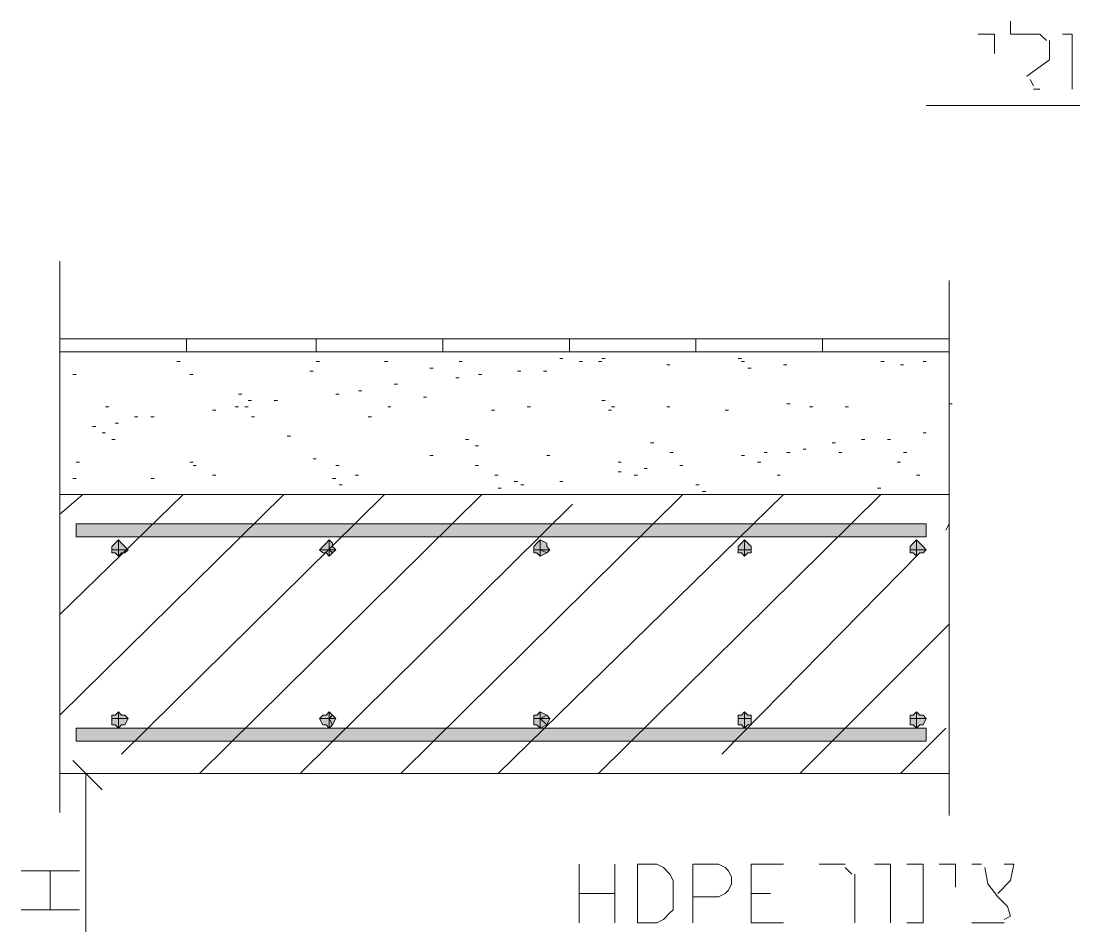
# Model space of a CAD drawing. Header units: centimetres. Extents: x -13594 to 4017, y -3206 to 1780.
# Drawn here: x -5187.2 to -4786.9, y -769.4 to -425.2 of the extents above; entities that cross this region are included whole.
import ezdxf

# ---------------------------------------------------------------- set-up
doc = ezdxf.new("R2010")
doc.units = ezdxf.units.CM

msp = doc.modelspace()

# ---------------------------------------------------------------- hatches: boundary and pattern name
at = {"linetype": 'Continuous', "lineweight": 5}
for points in [[(-5166.22, -616.42), (-5166.22, -621.35), (-4843, -621.35), (-4843, -616.42)], [(-5146.48, -626.28), (-5150.18, -622.58), (-5151.42, -623.82), (-5152.65, -625.05), (-5152.65, -627.52), (-5151.42, -627.52), (-5150.18, -628.75), (-5148.95, -627.52), (-5147.71, -627.52)], [(-5067.53, -626.28), (-5068.76, -625.05), (-5068.76, -623.82), (-5069.99, -622.58), (-5071.23, -623.82), (-5072.46, -625.05), (-5073.69, -626.28), (-5072.46, -627.52), (-5071.23, -627.52), (-5069.99, -628.75)], [(-4986.11, -626.28), (-4987.34, -625.05), (-4987.34, -623.82), (-4989.81, -622.58), (-4991.04, -623.82), (-4992.27, -625.05), (-4992.27, -627.52), (-4991.04, -627.52), (-4989.81, -628.75), (-4987.34, -627.52)], [(-4909.62, -627.52), (-4909.62, -625.05), (-4910.85, -623.82), (-4912.09, -622.58), (-4913.32, -623.82), (-4914.55, -625.05), (-4914.55, -627.52), (-4913.32, -627.52), (-4912.09, -628.75), (-4910.85, -627.52)], [(-4843, -626.28), (-4844.24, -625.05), (-4845.47, -623.82), (-4846.7, -622.58), (-4847.94, -623.82), (-4849.17, -625.05), (-4849.17, -627.52), (-4847.94, -627.52), (-4846.7, -628.75), (-4845.47, -627.52), (-4844.24, -627.52)], [(-5146.48, -690.43), (-5147.71, -689.2), (-5148.95, -689.2), (-5150.18, -687.97), (-5151.42, -689.2), (-5152.65, -689.2), (-5152.65, -692.9), (-5151.42, -692.9), (-5150.18, -694.13), (-5148.95, -692.9), (-5147.71, -692.9)], [(-5067.53, -690.43), (-5069.99, -687.97), (-5071.23, -689.2), (-5072.46, -689.2), (-5073.69, -690.43), (-5072.46, -692.9), (-5071.23, -692.9), (-5069.99, -694.13), (-5068.76, -692.9)], [(-4986.11, -690.43), (-4987.34, -689.2), (-4989.81, -687.97), (-4991.04, -689.2), (-4992.27, -689.2), (-4992.27, -692.9), (-4991.04, -692.9), (-4989.81, -694.13), (-4987.34, -692.9)], [(-4909.62, -692.9), (-4909.62, -689.2), (-4910.85, -689.2), (-4912.09, -687.97), (-4913.32, -689.2), (-4914.55, -689.2), (-4914.55, -692.9), (-4913.32, -692.9), (-4912.09, -694.13), (-4910.85, -692.9)], [(-4843, -690.43), (-4844.24, -689.2), (-4845.47, -689.2), (-4846.7, -687.97), (-4847.94, -689.2), (-4849.17, -689.2), (-4849.17, -692.9), (-4847.94, -692.9), (-4846.7, -694.13), (-4845.47, -692.9), (-4844.24, -692.9)], [(-5166.22, -694.13), (-5166.22, -699.07), (-4843, -699.07), (-4843, -694.13)]]:
    msp.add_hatch(color=7, dxfattribs=at).paths.add_polyline_path(points)

# ---------------------------------------------------------------- linework, layer by layer
at = {"color": 7, "linetype": 'Continuous', "lineweight": 5}
for points in [[(-4810.93, -425.2), (-4810.93, -430.13), (-4799.83, -430.13), (-4797.36, -432.6)], [(-4823.26, -430.13), (-4817.1, -430.13), (-4817.1, -437.54)], [(-4791.19, -430.13), (-4787.49, -430.13), (-4787.49, -451.11)], [(-4796.12, -432.6), (-4796.12, -440), (-4804.76, -446.17)], [(-4803.53, -447.4), (-4802.29, -449.87)], [(-4802.29, -451.11), (-4799.83, -451.11)], [(-4507.45, -457.27), (-4843, -457.27)], [(-5172.39, -516.49), (-5172.39, -605.31), (-5172.39, -726.21)], [(-4834.37, -523.89), (-4834.37, -727.44)], [(-5172.39, -546.1), (-4834.37, -546.1)], [(-5124.27, -546.1), (-5124.27, -551.03)], [(-5074.93, -546.1), (-5074.93, -551.03)], [(-5026.82, -546.1), (-5026.82, -551.03)], [(-4978.7, -546.1), (-4978.7, -551.03)], [(-4930.59, -546.1), (-4930.59, -551.03)], [(-4882.48, -546.1), (-4882.48, -551.03)], [(-5172.39, -551.03), (-4834.37, -551.03)], [(-5121.81, -551.03), (-5120.57, -551.03)], [(-5052.72, -551.03), (-5051.49, -551.03)], [(-4952.8, -551.03), (-4951.56, -551.03)], [(-5127.98, -554.73), (-5126.74, -554.73)], [(-5074.93, -554.73), (-5073.69, -554.73)], [(-5049.02, -554.73), (-5047.79, -554.73)], [(-5020.65, -554.73), (-5019.42, -554.73)], [(-4982.4, -553.5), (-4981.17, -553.5)], [(-4975, -554.73), (-4973.77, -554.73)], [(-4967.6, -554.73), (-4966.37, -554.73)], [(-4966.37, -553.5), (-4965.13, -553.5)], [(-4941.69, -555.97), (-4940.46, -555.97)], [(-4914.55, -553.5), (-4913.32, -553.5)], [(-4913.32, -554.73), (-4912.09, -554.73)], [(-4897.28, -555.97), (-4896.05, -555.97)], [(-4860.27, -554.73), (-4859.04, -554.73)], [(-4852.87, -555.97), (-4851.64, -555.97)], [(-4844.24, -554.73), (-4843, -554.73)], [(-5167.45, -559.67), (-5166.22, -559.67)], [(-5123.04, -559.67), (-5121.81, -559.67)], [(-5077.4, -558.43), (-5076.16, -558.43)], [(-5031.75, -557.2), (-5030.52, -557.2)], [(-5013.25, -559.67), (-5012.01, -559.67)], [(-4998.44, -558.43), (-4997.21, -558.43)], [(-4988.57, -558.43), (-4987.34, -558.43)], [(-4910.85, -557.2), (-4909.62, -557.2)], [(-5045.32, -563.37), (-5044.09, -563.37)], [(-5021.88, -560.9), (-5020.65, -560.9)], [(-5104.54, -567.07), (-5103.3, -567.07)], [(-5067.53, -567.07), (-5066.29, -567.07)], [(-5058.89, -565.84), (-5057.66, -565.84)], [(-5034.22, -568.3), (-5032.98, -568.3)], [(-5155.12, -572), (-5153.88, -572)], [(-5105.77, -572), (-5104.54, -572)], [(-5102.07, -572), (-5100.84, -572)], [(-5100.84, -569.54), (-5099.6, -569.54)], [(-5090.97, -569.54), (-5089.73, -569.54)], [(-5047.79, -572), (-5046.56, -572)], [(-4994.74, -572), (-4993.51, -572)], [(-4966.37, -569.54), (-4965.13, -569.54)], [(-4962.67, -572), (-4961.43, -572)], [(-4941.69, -572), (-4940.46, -572)], [(-4896.05, -570.77), (-4894.82, -570.77)], [(-4887.41, -572), (-4886.18, -572)], [(-4873.84, -572), (-4872.61, -572)], [(-4834.37, -570.77), (-4833.13, -570.77)], [(-5144.01, -575.71), (-5142.78, -575.71)], [(-5137.84, -575.71), (-5136.61, -575.71)], [(-5114.41, -573.24), (-5113.17, -573.24)], [(-5099.6, -575.71), (-5098.37, -575.71)], [(-5055.19, -575.71), (-5053.96, -575.71)], [(-5008.31, -573.24), (-5007.08, -573.24)], [(-4963.9, -573.24), (-4962.67, -573.24)], [(-4919.49, -573.24), (-4918.25, -573.24)], [(-5160.05, -579.41), (-5158.82, -579.41)], [(-5151.42, -578.17), (-5150.18, -578.17)], [(-5156.35, -581.87), (-5155.12, -581.87)], [(-5152.65, -584.34), (-5151.42, -584.34)], [(-5086.03, -583.11), (-5084.8, -583.11)], [(-5018.18, -584.34), (-5016.95, -584.34)], [(-4867.68, -584.34), (-4866.44, -584.34)], [(-4857.81, -584.34), (-4856.57, -584.34)], [(-4844.24, -581.87), (-4843, -581.87)], [(-5014.48, -586.81), (-5013.25, -586.81)], [(-4947.86, -585.57), (-4946.63, -585.57)], [(-4889.88, -588.04), (-4888.65, -588.04)], [(-4878.78, -585.57), (-4877.54, -585.57)], [(-5076.16, -591.74), (-5074.93, -591.74)], [(-5031.75, -590.51), (-5030.52, -590.51)], [(-4987.34, -590.51), (-4986.11, -590.51)], [(-4940.46, -589.27), (-4939.23, -589.27)], [(-4913.32, -590.51), (-4912.09, -590.51)], [(-4904.69, -589.27), (-4903.45, -589.27)], [(-4896.05, -589.27), (-4894.82, -589.27)], [(-4876.31, -589.27), (-4875.08, -589.27)], [(-4851.64, -589.27), (-4850.4, -589.27)], [(-5166.22, -592.98), (-5164.98, -592.98)], [(-5123.04, -592.98), (-5121.81, -592.98)], [(-5121.81, -594.21), (-5120.57, -594.21)], [(-5067.53, -594.21), (-5066.29, -594.21)], [(-5014.48, -594.21), (-5013.25, -594.21)], [(-4960.2, -592.98), (-4958.97, -592.98)], [(-4950.33, -595.44), (-4949.1, -595.44)], [(-4936.76, -594.21), (-4935.53, -594.21)], [(-4907.15, -592.98), (-4905.92, -592.98)], [(-4854.11, -592.98), (-4852.87, -592.98)], [(-5167.45, -599.14), (-5166.22, -599.14)], [(-5137.84, -599.14), (-5136.61, -599.14)], [(-5114.41, -597.91), (-5113.17, -597.91)], [(-5068.76, -599.14), (-5067.53, -599.14)], [(-5060.13, -597.91), (-5058.89, -597.91)], [(-5007.08, -597.91), (-5005.84, -597.91)], [(-4999.68, -600.38), (-4998.44, -600.38)], [(-4982.4, -600.38), (-4981.17, -600.38)], [(-4960.2, -596.68), (-4958.97, -596.68)], [(-4954.03, -597.91), (-4952.8, -597.91)], [(-4899.75, -597.91), (-4898.52, -597.91)], [(-4846.7, -597.91), (-4845.47, -597.91)], [(-5066.29, -601.61), (-5065.06, -601.61)], [(-5005.84, -602.84), (-5004.61, -602.84)], [(-4997.21, -601.61), (-4995.98, -601.61)], [(-4930.59, -601.61), (-4929.36, -601.61)], [(-4928.13, -604.08), (-4926.89, -604.08)], [(-4861.51, -602.84), (-4860.27, -602.84)], [(-4834.37, -605.31), (-5172.39, -605.31), (-4840.54, -605.31)], [(-5172.39, -612.71), (-5163.75, -605.31)], [(-5172.39, -689.2), (-5087.27, -605.31)], [(-5172.39, -650.96), (-5125.51, -605.31)], [(-5148.95, -704), (-5049.02, -605.31)], [(-5119.34, -711.41), (-5012.01, -605.31)], [(-5042.85, -711.41), (-4935.53, -605.31)], [(-5005.84, -711.41), (-4897.28, -605.31)], [(-4967.6, -711.41), (-4860.27, -605.31)], [(-5081.1, -711.41), (-4977.47, -609.01)], [(-4835.6, -618.88), (-4834.37, -616.42)], [(-4920.72, -704), (-4845.47, -627.52)], [(-4891.11, -711.41), (-4834.37, -654.66)], [(-4852.87, -711.41), (-4835.6, -694.13)], [(-5156.35, -717.57), (-5167.45, -706.47)], [(-5172.39, -711.41), (-4968.84, -711.41), (-4903.45, -711.41), (-4834.37, -711.41)], [(-5142.78, -711.41), (-5163.75, -711.41)], [(-5162.52, -711.41), (-5162.52, -858.21)], [(-5187.19, -748.42), (-5164.98, -748.42)], [(-5176.09, -763.22), (-5176.09, -748.42)], [(-4975, -745.95), (-4975, -768.15)], [(-4961.43, -745.95), (-4961.43, -768.15)], [(-4931.83, -768.15), (-4931.83, -745.95), (-4921.96, -745.95), (-4919.49, -747.18), (-4918.25, -748.42), (-4917.02, -750.88), (-4917.02, -753.35), (-4918.25, -755.82), (-4919.49, -757.05), (-4921.96, -758.29), (-4931.83, -758.29)], [(-4897.28, -768.15), (-4909.62, -768.15), (-4909.62, -745.95), (-4897.28, -745.95)], [(-4883.71, -745.95), (-4873.84, -745.95)], [(-4871.38, -749.65), (-4873.84, -747.18)], [(-4862.74, -745.95), (-4856.57, -745.95), (-4856.57, -768.15)], [(-4850.4, -745.95), (-4844.24, -745.95), (-4844.24, -768.15), (-4850.4, -768.15)], [(-4838.07, -745.95), (-4831.9, -745.95), (-4831.9, -754.58)], [(-4825.73, -745.95), (-4822.03, -745.95)], [(-4820.8, -747.18), (-4819.56, -753.35), (-4815.86, -758.29), (-4812.16, -761.99), (-4810.93, -765.69), (-4813.4, -766.92)], [(-4813.4, -745.95), (-4809.69, -745.95), (-4810.93, -752.12), (-4815.86, -757.05)], [(-4870.14, -749.65), (-4870.14, -768.15)], [(-4975, -757.05), (-4961.43, -757.05)], [(-4909.62, -757.05), (-4902.22, -757.05)], [(-5164.98, -763.22), (-5187.19, -763.22)], [(-4813.4, -768.15), (-4825.73, -768.15)]]:
    msp.add_lwpolyline(points, dxfattribs=at)
for points in [[(-5166.22, -616.42), (-5166.22, -621.35), (-4843, -621.35), (-4843, -616.42)], [(-5150.18, -622.58), (-5151.42, -623.82), (-5152.65, -625.05), (-5152.65, -626.28), (-5150.18, -626.28)], [(-5146.48, -626.28), (-5147.71, -625.05), (-5148.95, -623.82), (-5150.18, -622.58), (-5150.18, -626.28)], [(-5069.99, -622.58), (-5071.23, -623.82), (-5072.46, -625.05), (-5073.69, -626.28), (-5069.99, -626.28)], [(-5067.53, -626.28), (-5068.76, -625.05), (-5068.76, -623.82), (-5069.99, -622.58), (-5069.99, -626.28)], [(-4989.81, -622.58), (-4991.04, -623.82), (-4992.27, -625.05), (-4992.27, -626.28), (-4989.81, -626.28)], [(-4986.11, -626.28), (-4987.34, -625.05), (-4987.34, -623.82), (-4989.81, -622.58), (-4989.81, -626.28)], [(-4912.09, -622.58), (-4913.32, -623.82), (-4914.55, -625.05), (-4914.55, -626.28), (-4912.09, -626.28)], [(-4909.62, -626.28), (-4909.62, -625.05), (-4910.85, -623.82), (-4912.09, -622.58), (-4912.09, -626.28)], [(-4846.7, -622.58), (-4847.94, -623.82), (-4849.17, -625.05), (-4849.17, -626.28), (-4846.7, -626.28)], [(-4843, -626.28), (-4844.24, -625.05), (-4845.47, -623.82), (-4846.7, -622.58), (-4846.7, -626.28)], [(-5152.65, -626.28), (-5152.65, -627.52), (-5151.42, -627.52), (-5150.18, -628.75), (-5150.18, -626.28)], [(-5150.18, -628.75), (-5148.95, -627.52), (-5147.71, -627.52), (-5146.48, -626.28), (-5150.18, -626.28)], [(-5073.69, -626.28), (-5072.46, -627.52), (-5071.23, -627.52), (-5069.99, -628.75), (-5069.99, -626.28)], [(-5068.76, -627.52), (-5069.99, -626.28), (-5068.76, -627.52)], [(-5069.99, -628.75), (-5068.76, -627.52), (-5067.53, -626.28), (-5069.99, -626.28)], [(-4992.27, -626.28), (-4992.27, -627.52), (-4991.04, -627.52), (-4989.81, -628.75), (-4989.81, -626.28)], [(-4987.34, -627.52), (-4989.81, -626.28), (-4987.34, -627.52)], [(-4989.81, -628.75), (-4987.34, -627.52), (-4986.11, -626.28), (-4989.81, -626.28)], [(-4914.55, -626.28), (-4914.55, -627.52), (-4913.32, -627.52), (-4912.09, -628.75), (-4912.09, -626.28)], [(-4912.09, -628.75), (-4910.85, -627.52), (-4909.62, -627.52), (-4909.62, -626.28), (-4912.09, -626.28)], [(-4849.17, -626.28), (-4849.17, -627.52), (-4847.94, -627.52), (-4846.7, -628.75), (-4846.7, -626.28)], [(-4846.7, -628.75), (-4845.47, -627.52), (-4844.24, -627.52), (-4843, -626.28), (-4846.7, -626.28)], [(-5150.18, -687.97), (-5151.42, -689.2), (-5152.65, -689.2), (-5152.65, -690.43), (-5150.18, -690.43)], [(-5146.48, -690.43), (-5147.71, -689.2), (-5148.95, -689.2), (-5150.18, -687.97), (-5150.18, -690.43)], [(-5069.99, -687.97), (-5071.23, -689.2), (-5072.46, -689.2), (-5073.69, -690.43), (-5069.99, -690.43)], [(-5067.53, -690.43), (-5068.76, -689.2), (-5069.99, -687.97), (-5069.99, -690.43)], [(-4989.81, -687.97), (-4991.04, -689.2), (-4992.27, -689.2), (-4992.27, -690.43), (-4989.81, -690.43)], [(-4986.11, -690.43), (-4987.34, -689.2), (-4989.81, -687.97), (-4989.81, -690.43)], [(-4912.09, -687.97), (-4913.32, -689.2), (-4914.55, -689.2), (-4914.55, -690.43), (-4912.09, -690.43)], [(-4909.62, -690.43), (-4909.62, -689.2), (-4910.85, -689.2), (-4912.09, -687.97), (-4912.09, -690.43)], [(-4846.7, -687.97), (-4847.94, -689.2), (-4849.17, -689.2), (-4849.17, -690.43), (-4846.7, -690.43)], [(-4843, -690.43), (-4844.24, -689.2), (-4845.47, -689.2), (-4846.7, -687.97), (-4846.7, -690.43)], [(-5152.65, -690.43), (-5152.65, -692.9), (-5151.42, -692.9), (-5150.18, -694.13), (-5150.18, -690.43)], [(-5150.18, -694.13), (-5148.95, -692.9), (-5147.71, -692.9), (-5146.48, -690.43), (-5150.18, -690.43)], [(-5073.69, -690.43), (-5072.46, -692.9), (-5071.23, -692.9), (-5069.99, -694.13), (-5069.99, -690.43)], [(-5068.76, -689.2), (-5069.99, -690.43), (-5068.76, -689.2)], [(-5068.76, -692.9), (-5069.99, -690.43), (-5068.76, -692.9)], [(-5069.99, -694.13), (-5068.76, -692.9), (-5067.53, -690.43), (-5069.99, -690.43)], [(-4992.27, -690.43), (-4992.27, -692.9), (-4991.04, -692.9), (-4989.81, -694.13), (-4989.81, -690.43)], [(-4987.34, -689.2), (-4989.81, -690.43), (-4987.34, -689.2)], [(-4987.34, -692.9), (-4989.81, -690.43), (-4987.34, -692.9)], [(-4989.81, -694.13), (-4987.34, -692.9), (-4986.11, -690.43), (-4989.81, -690.43)], [(-4914.55, -690.43), (-4914.55, -692.9), (-4913.32, -692.9), (-4912.09, -694.13), (-4912.09, -690.43)], [(-4912.09, -694.13), (-4910.85, -692.9), (-4909.62, -692.9), (-4909.62, -690.43), (-4912.09, -690.43)], [(-4849.17, -690.43), (-4849.17, -692.9), (-4847.94, -692.9), (-4846.7, -694.13), (-4846.7, -690.43)], [(-4846.7, -694.13), (-4845.47, -692.9), (-4844.24, -692.9), (-4843, -690.43), (-4846.7, -690.43)], [(-5166.22, -694.13), (-5166.22, -699.07), (-4843, -699.07), (-4843, -694.13)], [(-4952.8, -768.15), (-4952.8, -745.95), (-4945.4, -745.95), (-4942.93, -747.18), (-4940.46, -749.65), (-4939.23, -752.12), (-4939.23, -754.58), (-4939.23, -759.52), (-4939.23, -763.22), (-4940.46, -764.45), (-4942.93, -766.92), (-4945.4, -768.15)]]:
    msp.add_lwpolyline(points, close=True, dxfattribs=at)

doc.saveas('drawing.dxf')
